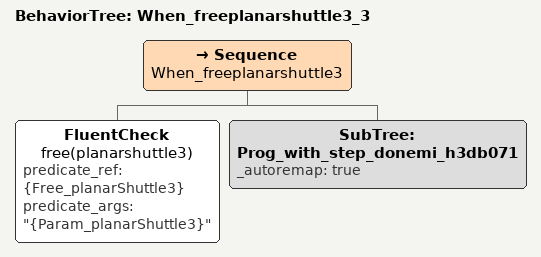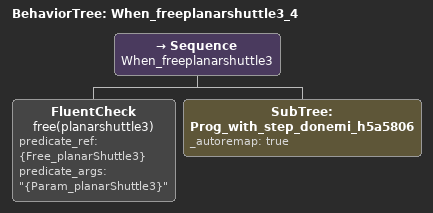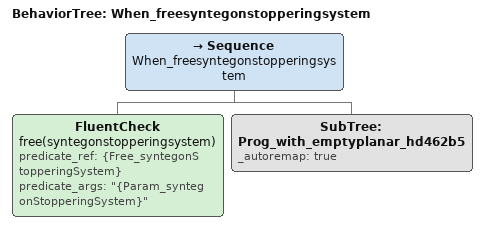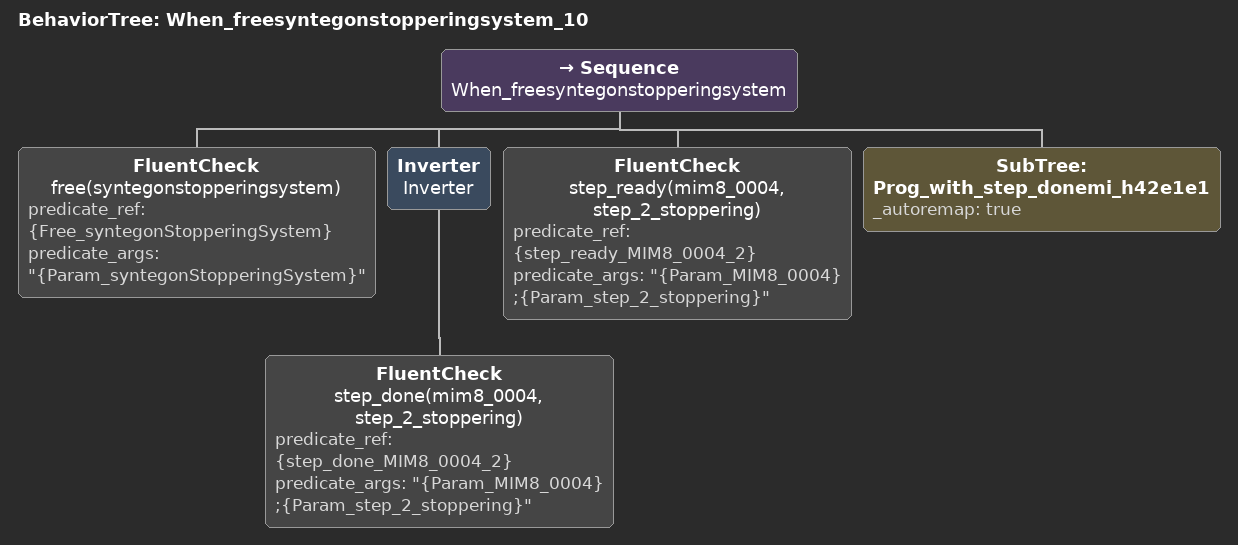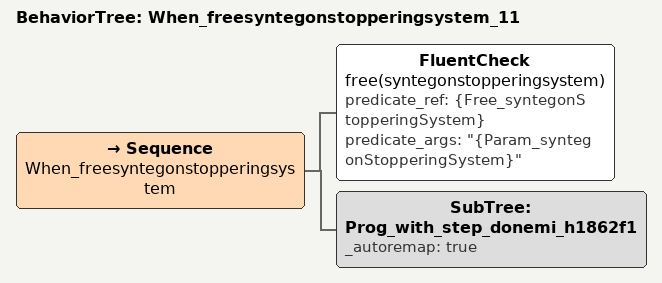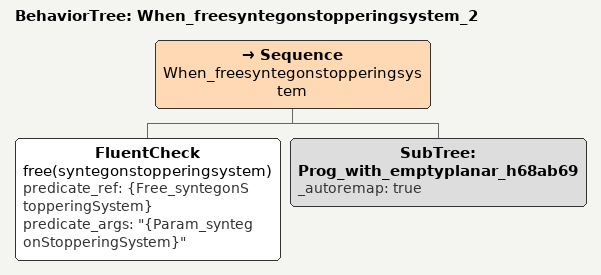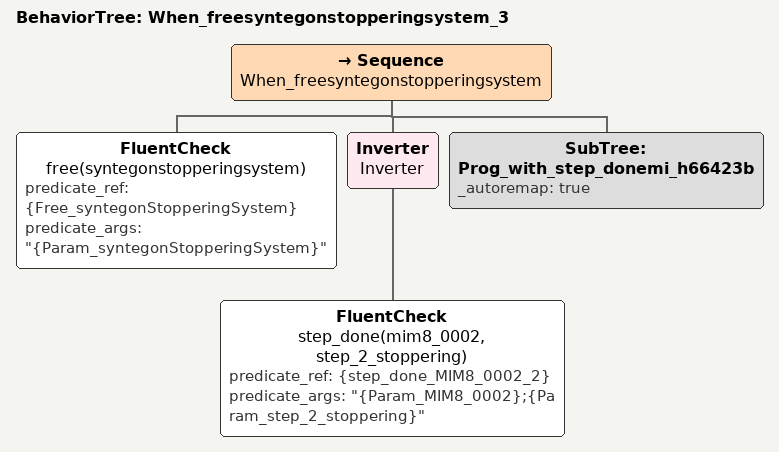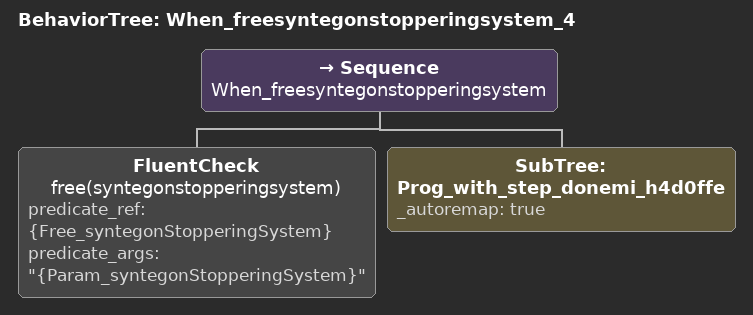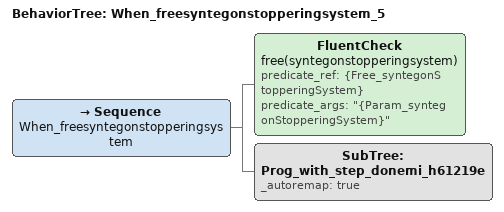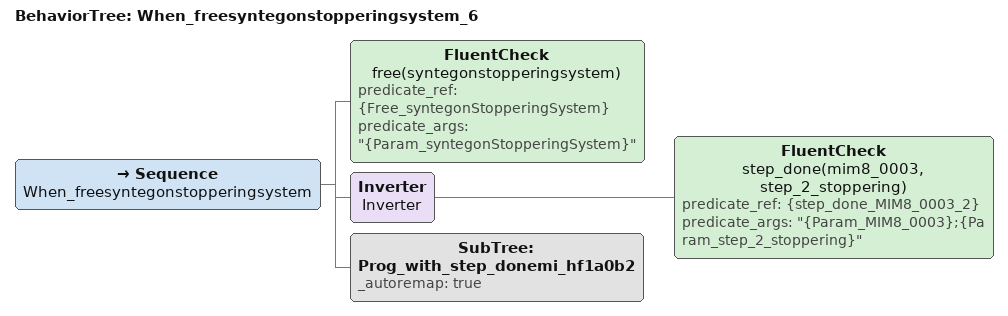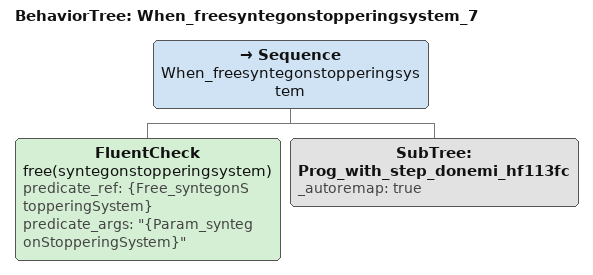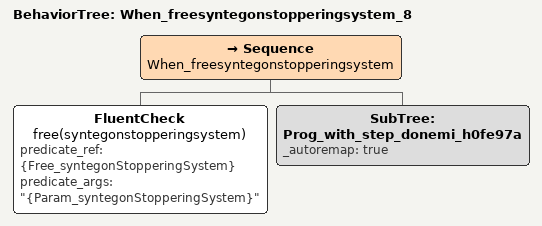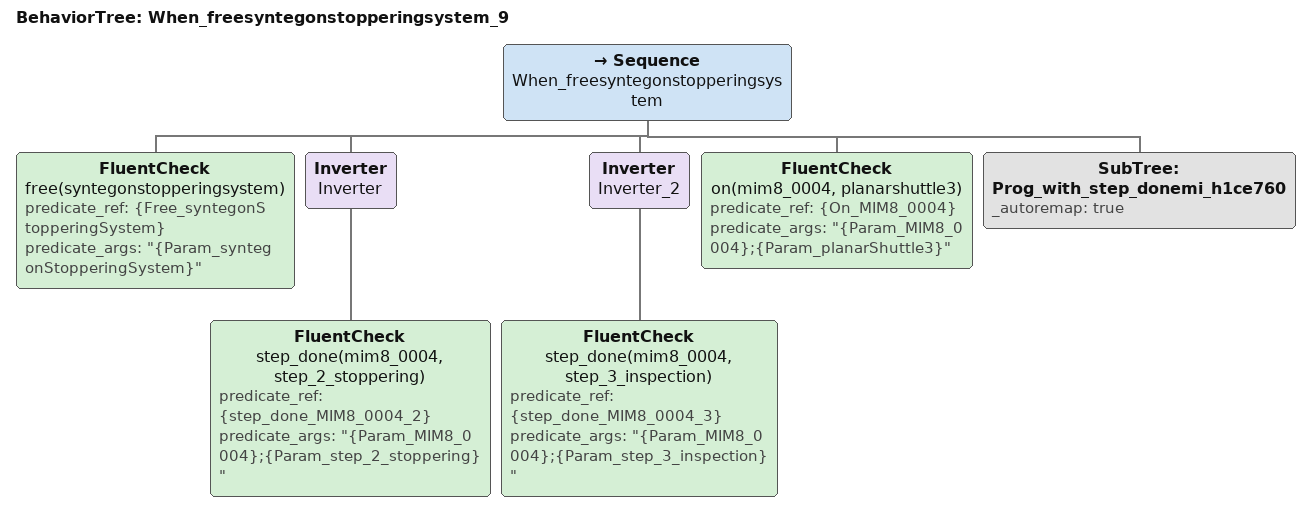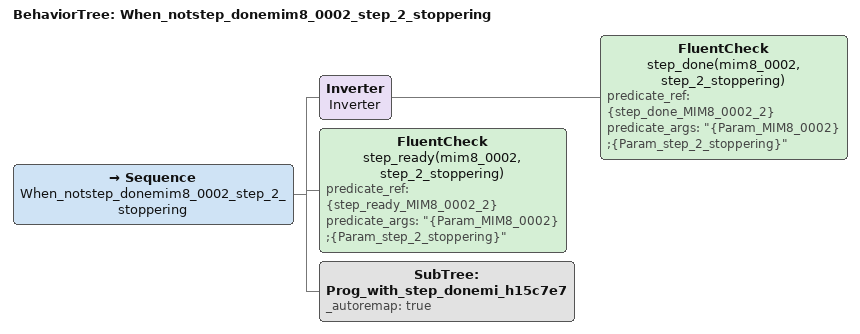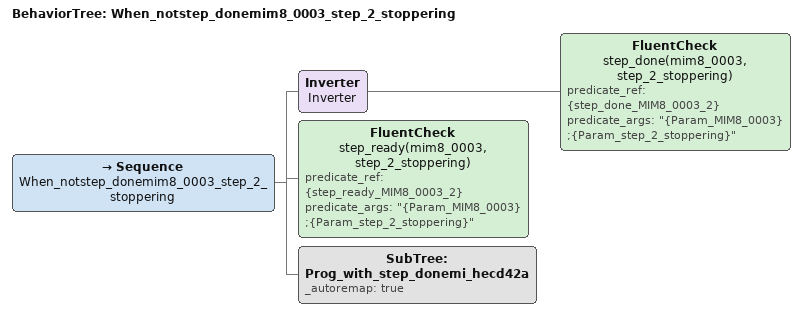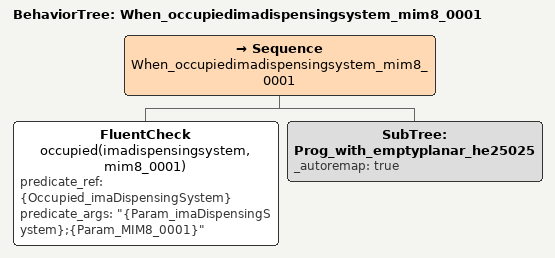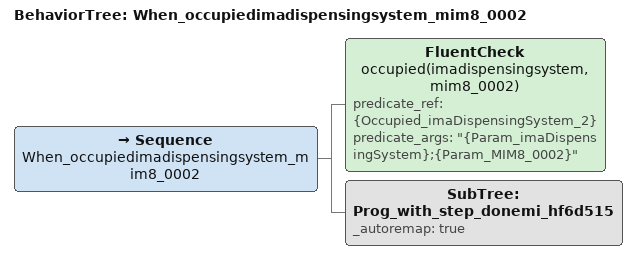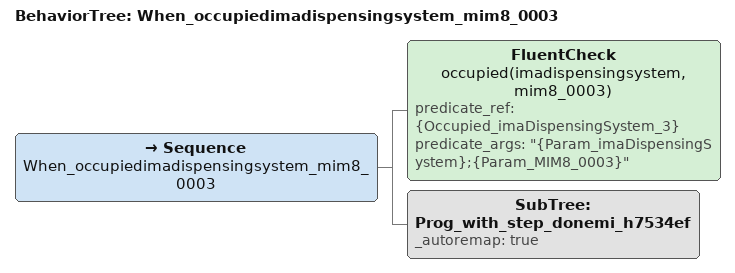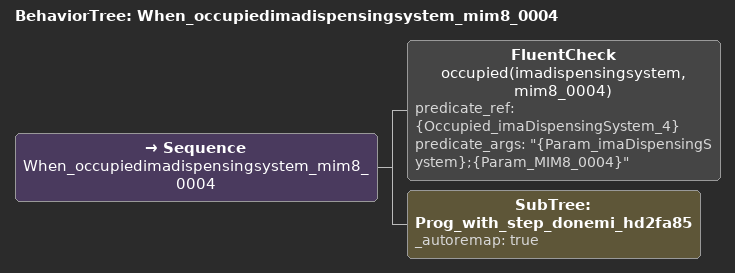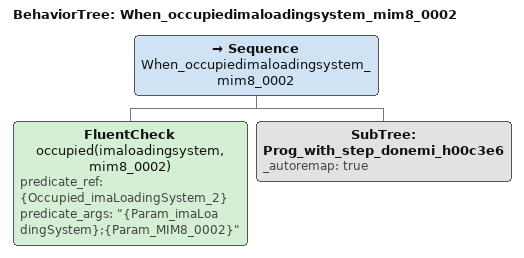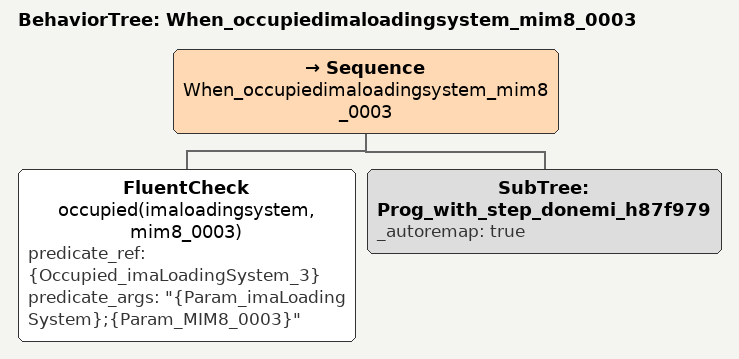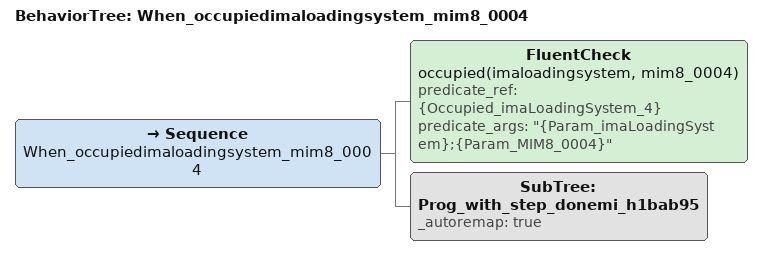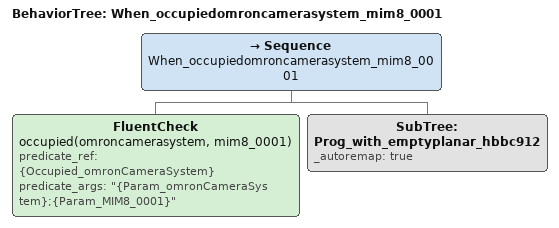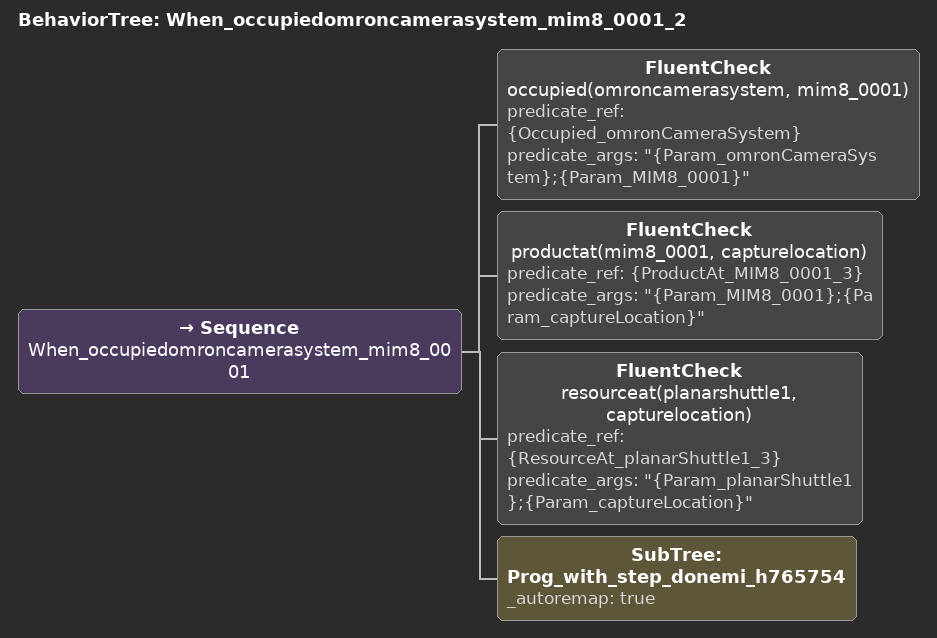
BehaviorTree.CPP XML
<BehaviorTree ID="When_freeplanarshuttle3_3">
  <Sequence name="When_freeplanarshuttle3">
    <FluentCheck name="free(planarshuttle3)" predicate_ref="{Free_planarShuttle3}" predicate_args="&quot;{Param_planarShuttle3}&quot;"/>
    <SubTree ID="Prog_with_step_donemi_h3db071" _autoremap="true"/>
  </Sequence>
</BehaviorTree>

<BehaviorTree ID="When_freeplanarshuttle3_4">
  <Sequence name="When_freeplanarshuttle3">
    <FluentCheck name="free(planarshuttle3)" predicate_ref="{Free_planarShuttle3}" predicate_args="&quot;{Param_planarShuttle3}&quot;"/>
    <SubTree ID="Prog_with_step_donemi_h5a5806" _autoremap="true"/>
  </Sequence>
</BehaviorTree>

<BehaviorTree ID="When_freesyntegonstopperingsystem">
  <Sequence name="When_freesyntegonstopperingsystem">
    <FluentCheck name="free(syntegonstopperingsystem)" predicate_ref="{Free_syntegonStopperingSystem}" predicate_args="&quot;{Param_syntegonStopperingSystem}&quot;"/>
    <SubTree ID="Prog_with_emptyplanar_hd462b5" _autoremap="true"/>
  </Sequence>
</BehaviorTree>

<BehaviorTree ID="When_freesyntegonstopperingsystem_10">
  <Sequence name="When_freesyntegonstopperingsystem">
    <FluentCheck name="free(syntegonstopperingsystem)" predicate_ref="{Free_syntegonStopperingSystem}" predicate_args="&quot;{Param_syntegonStopperingSystem}&quot;"/>
    <Inverter name="Inverter">
      <FluentCheck name="step_done(mim8_0004, step_2_stoppering)" predicate_ref="{step_done_MIM8_0004_2}" predicate_args="&quot;{Param_MIM8_0004};{Param_step_2_stoppering}&quot;"/>
    </Inverter>
    <FluentCheck name="step_ready(mim8_0004, step_2_stoppering)" predicate_ref="{step_ready_MIM8_0004_2}" predicate_args="&quot;{Param_MIM8_0004};{Param_step_2_stoppering}&quot;"/>
    <SubTree ID="Prog_with_step_donemi_h42e1e1" _autoremap="true"/>
  </Sequence>
</BehaviorTree>

<BehaviorTree ID="When_freesyntegonstopperingsystem_11">
  <Sequence name="When_freesyntegonstopperingsystem">
    <FluentCheck name="free(syntegonstopperingsystem)" predicate_ref="{Free_syntegonStopperingSystem}" predicate_args="&quot;{Param_syntegonStopperingSystem}&quot;"/>
    <SubTree ID="Prog_with_step_donemi_h1862f1" _autoremap="true"/>
  </Sequence>
</BehaviorTree>

<BehaviorTree ID="When_freesyntegonstopperingsystem_2">
  <Sequence name="When_freesyntegonstopperingsystem">
    <FluentCheck name="free(syntegonstopperingsystem)" predicate_ref="{Free_syntegonStopperingSystem}" predicate_args="&quot;{Param_syntegonStopperingSystem}&quot;"/>
    <SubTree ID="Prog_with_emptyplanar_h68ab69" _autoremap="true"/>
  </Sequence>
</BehaviorTree>

<BehaviorTree ID="When_freesyntegonstopperingsystem_3">
  <Sequence name="When_freesyntegonstopperingsystem">
    <FluentCheck name="free(syntegonstopperingsystem)" predicate_ref="{Free_syntegonStopperingSystem}" predicate_args="&quot;{Param_syntegonStopperingSystem}&quot;"/>
    <Inverter name="Inverter">
      <FluentCheck name="step_done(mim8_0002, step_2_stoppering)" predicate_ref="{step_done_MIM8_0002_2}" predicate_args="&quot;{Param_MIM8_0002};{Param_step_2_stoppering}&quot;"/>
    </Inverter>
    <SubTree ID="Prog_with_step_donemi_h66423b" _autoremap="true"/>
  </Sequence>
</BehaviorTree>

<BehaviorTree ID="When_freesyntegonstopperingsystem_4">
  <Sequence name="When_freesyntegonstopperingsystem">
    <FluentCheck name="free(syntegonstopperingsystem)" predicate_ref="{Free_syntegonStopperingSystem}" predicate_args="&quot;{Param_syntegonStopperingSystem}&quot;"/>
    <SubTree ID="Prog_with_step_donemi_h4d0ffe" _autoremap="true"/>
  </Sequence>
</BehaviorTree>

<BehaviorTree ID="When_freesyntegonstopperingsystem_5">
  <Sequence name="When_freesyntegonstopperingsystem">
    <FluentCheck name="free(syntegonstopperingsystem)" predicate_ref="{Free_syntegonStopperingSystem}" predicate_args="&quot;{Param_syntegonStopperingSystem}&quot;"/>
    <SubTree ID="Prog_with_step_donemi_h61219e" _autoremap="true"/>
  </Sequence>
</BehaviorTree>

<BehaviorTree ID="When_freesyntegonstopperingsystem_6">
  <Sequence name="When_freesyntegonstopperingsystem">
    <FluentCheck name="free(syntegonstopperingsystem)" predicate_ref="{Free_syntegonStopperingSystem}" predicate_args="&quot;{Param_syntegonStopperingSystem}&quot;"/>
    <Inverter name="Inverter">
      <FluentCheck name="step_done(mim8_0003, step_2_stoppering)" predicate_ref="{step_done_MIM8_0003_2}" predicate_args="&quot;{Param_MIM8_0003};{Param_step_2_stoppering}&quot;"/>
    </Inverter>
    <SubTree ID="Prog_with_step_donemi_hf1a0b2" _autoremap="true"/>
  </Sequence>
</BehaviorTree>

<BehaviorTree ID="When_freesyntegonstopperingsystem_7">
  <Sequence name="When_freesyntegonstopperingsystem">
    <FluentCheck name="free(syntegonstopperingsystem)" predicate_ref="{Free_syntegonStopperingSystem}" predicate_args="&quot;{Param_syntegonStopperingSystem}&quot;"/>
    <SubTree ID="Prog_with_step_donemi_hf113fc" _autoremap="true"/>
  </Sequence>
</BehaviorTree>

<BehaviorTree ID="When_freesyntegonstopperingsystem_8">
  <Sequence name="When_freesyntegonstopperingsystem">
    <FluentCheck name="free(syntegonstopperingsystem)" predicate_ref="{Free_syntegonStopperingSystem}" predicate_args="&quot;{Param_syntegonStopperingSystem}&quot;"/>
    <SubTree ID="Prog_with_step_donemi_h0fe97a" _autoremap="true"/>
  </Sequence>
</BehaviorTree>

<BehaviorTree ID="When_freesyntegonstopperingsystem_9">
  <Sequence name="When_freesyntegonstopperingsystem">
    <FluentCheck name="free(syntegonstopperingsystem)" predicate_ref="{Free_syntegonStopperingSystem}" predicate_args="&quot;{Param_syntegonStopperingSystem}&quot;"/>
    <Inverter name="Inverter">
      <FluentCheck name="step_done(mim8_0004, step_2_stoppering)" predicate_ref="{step_done_MIM8_0004_2}" predicate_args="&quot;{Param_MIM8_0004};{Param_step_2_stoppering}&quot;"/>
    </Inverter>
    <Inverter name="Inverter_2">
      <FluentCheck name="step_done(mim8_0004, step_3_inspection)" predicate_ref="{step_done_MIM8_0004_3}" predicate_args="&quot;{Param_MIM8_0004};{Param_step_3_inspection}&quot;"/>
    </Inverter>
    <FluentCheck name="on(mim8_0004, planarshuttle3)" predicate_ref="{On_MIM8_0004}" predicate_args="&quot;{Param_MIM8_0004};{Param_planarShuttle3}&quot;"/>
    <SubTree ID="Prog_with_step_donemi_h1ce760" _autoremap="true"/>
  </Sequence>
</BehaviorTree>

<BehaviorTree ID="When_notstep_donemim8_0002_step_2_stoppering">
  <Sequence name="When_notstep_donemim8_0002_step_2_stoppering">
    <Inverter name="Inverter">
      <FluentCheck name="step_done(mim8_0002, step_2_stoppering)" predicate_ref="{step_done_MIM8_0002_2}" predicate_args="&quot;{Param_MIM8_0002};{Param_step_2_stoppering}&quot;"/>
    </Inverter>
    <FluentCheck name="step_ready(mim8_0002, step_2_stoppering)" predicate_ref="{step_ready_MIM8_0002_2}" predicate_args="&quot;{Param_MIM8_0002};{Param_step_2_stoppering}&quot;"/>
    <SubTree ID="Prog_with_step_donemi_h15c7e7" _autoremap="true"/>
  </Sequence>
</BehaviorTree>

<BehaviorTree ID="When_notstep_donemim8_0003_step_2_stoppering">
  <Sequence name="When_notstep_donemim8_0003_step_2_stoppering">
    <Inverter name="Inverter">
      <FluentCheck name="step_done(mim8_0003, step_2_stoppering)" predicate_ref="{step_done_MIM8_0003_2}" predicate_args="&quot;{Param_MIM8_0003};{Param_step_2_stoppering}&quot;"/>
    </Inverter>
    <FluentCheck name="step_ready(mim8_0003, step_2_stoppering)" predicate_ref="{step_ready_MIM8_0003_2}" predicate_args="&quot;{Param_MIM8_0003};{Param_step_2_stoppering}&quot;"/>
    <SubTree ID="Prog_with_step_donemi_hecd42a" _autoremap="true"/>
  </Sequence>
</BehaviorTree>

<BehaviorTree ID="When_occupiedimadispensingsystem_mim8_0001">
  <Sequence name="When_occupiedimadispensingsystem_mim8_0001">
    <FluentCheck name="occupied(imadispensingsystem, mim8_0001)" predicate_ref="{Occupied_imaDispensingSystem}" predicate_args="&quot;{Param_imaDispensingSystem};{Param_MIM8_0001}&quot;"/>
    <SubTree ID="Prog_with_emptyplanar_he25025" _autoremap="true"/>
  </Sequence>
</BehaviorTree>

<BehaviorTree ID="When_occupiedimadispensingsystem_mim8_0002">
  <Sequence name="When_occupiedimadispensingsystem_mim8_0002">
    <FluentCheck name="occupied(imadispensingsystem, mim8_0002)" predicate_ref="{Occupied_imaDispensingSystem_2}" predicate_args="&quot;{Param_imaDispensingSystem};{Param_MIM8_0002}&quot;"/>
    <SubTree ID="Prog_with_step_donemi_hf6d515" _autoremap="true"/>
  </Sequence>
</BehaviorTree>

<BehaviorTree ID="When_occupiedimadispensingsystem_mim8_0003">
  <Sequence name="When_occupiedimadispensingsystem_mim8_0003">
    <FluentCheck name="occupied(imadispensingsystem, mim8_0003)" predicate_ref="{Occupied_imaDispensingSystem_3}" predicate_args="&quot;{Param_imaDispensingSystem};{Param_MIM8_0003}&quot;"/>
    <SubTree ID="Prog_with_step_donemi_h7534ef" _autoremap="true"/>
  </Sequence>
</BehaviorTree>

<BehaviorTree ID="When_occupiedimadispensingsystem_mim8_0004">
  <Sequence name="When_occupiedimadispensingsystem_mim8_0004">
    <FluentCheck name="occupied(imadispensingsystem, mim8_0004)" predicate_ref="{Occupied_imaDispensingSystem_4}" predicate_args="&quot;{Param_imaDispensingSystem};{Param_MIM8_0004}&quot;"/>
    <SubTree ID="Prog_with_step_donemi_hd2fa85" _autoremap="true"/>
  </Sequence>
</BehaviorTree>

<BehaviorTree ID="When_occupiedimaloadingsystem_mim8_0002">
  <Sequence name="When_occupiedimaloadingsystem_mim8_0002">
    <FluentCheck name="occupied(imaloadingsystem, mim8_0002)" predicate_ref="{Occupied_imaLoadingSystem_2}" predicate_args="&quot;{Param_imaLoadingSystem};{Param_MIM8_0002}&quot;"/>
    <SubTree ID="Prog_with_step_donemi_h00c3e6" _autoremap="true"/>
  </Sequence>
</BehaviorTree>

<BehaviorTree ID="When_occupiedimaloadingsystem_mim8_0003">
  <Sequence name="When_occupiedimaloadingsystem_mim8_0003">
    <FluentCheck name="occupied(imaloadingsystem, mim8_0003)" predicate_ref="{Occupied_imaLoadingSystem_3}" predicate_args="&quot;{Param_imaLoadingSystem};{Param_MIM8_0003}&quot;"/>
    <SubTree ID="Prog_with_step_donemi_h87f979" _autoremap="true"/>
  </Sequence>
</BehaviorTree>

<BehaviorTree ID="When_occupiedimaloadingsystem_mim8_0004">
  <Sequence name="When_occupiedimaloadingsystem_mim8_0004">
    <FluentCheck name="occupied(imaloadingsystem, mim8_0004)" predicate_ref="{Occupied_imaLoadingSystem_4}" predicate_args="&quot;{Param_imaLoadingSystem};{Param_MIM8_0004}&quot;"/>
    <SubTree ID="Prog_with_step_donemi_h1bab95" _autoremap="true"/>
  </Sequence>
</BehaviorTree>

<BehaviorTree ID="When_occupiedomroncamerasystem_mim8_0001">
  <Sequence name="When_occupiedomroncamerasystem_mim8_0001">
    <FluentCheck name="occupied(omroncamerasystem, mim8_0001)" predicate_ref="{Occupied_omronCameraSystem}" predicate_args="&quot;{Param_omronCameraSystem};{Param_MIM8_0001}&quot;"/>
    <SubTree ID="Prog_with_emptyplanar_hbbc912" _autoremap="true"/>
  </Sequence>
</BehaviorTree>

<BehaviorTree ID="When_occupiedomroncamerasystem_mim8_0001_2">
  <Sequence name="When_occupiedomroncamerasystem_mim8_0001">
    <FluentCheck name="occupied(omroncamerasystem, mim8_0001)" predicate_ref="{Occupied_omronCameraSystem}" predicate_args="&quot;{Param_omronCameraSystem};{Param_MIM8_0001}&quot;"/>
    <FluentCheck name="productat(mim8_0001, capturelocation)" predicate_ref="{ProductAt_MIM8_0001_3}" predicate_args="&quot;{Param_MIM8_0001};{Param_captureLocation}&quot;"/>
    <FluentCheck name="resourceat(planarshuttle1, capturelocation)" predicate_ref="{ResourceAt_planarShuttle1_3}" predicate_args="&quot;{Param_planarShuttle1};{Param_captureLocation}&quot;"/>
    <SubTree ID="Prog_with_step_donemi_h765754" _autoremap="true"/>
  </Sequence>
</BehaviorTree>
